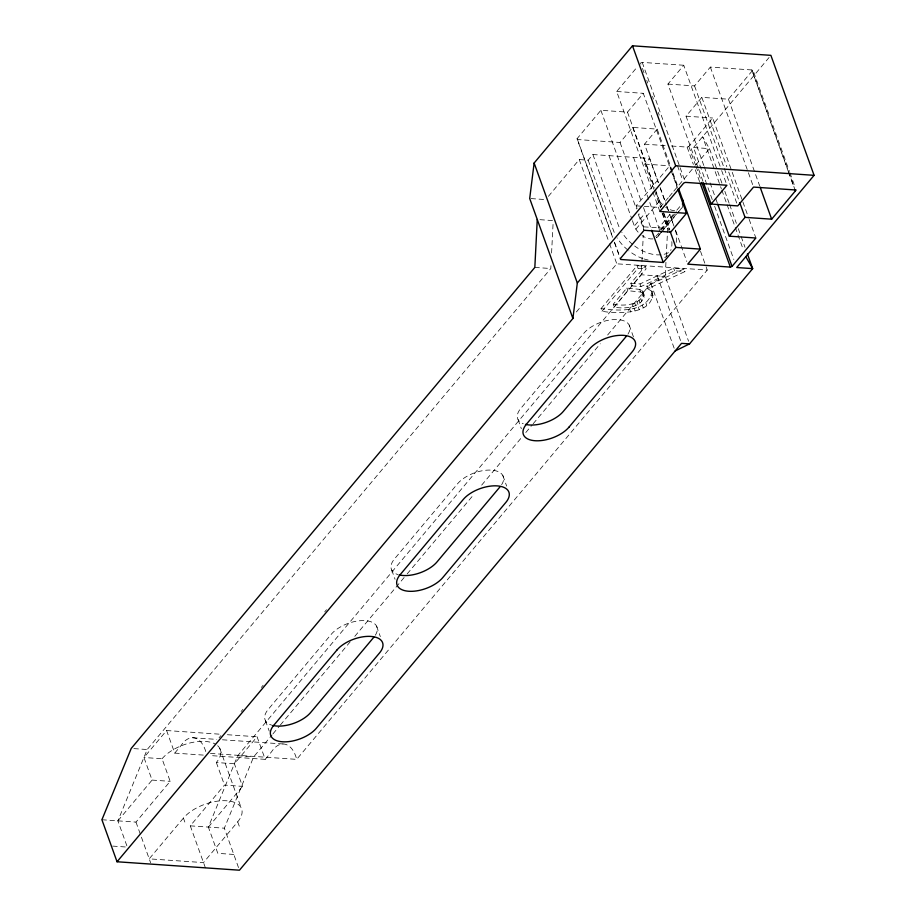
<?xml version="1.0" encoding="UTF-8"?>
<svg xmlns="http://www.w3.org/2000/svg" width="916" height="916" viewBox="0 0 916 916"><rect width="100%" height="100%" fill="white"/><g stroke="black" fill="none" stroke-linecap="round" stroke-linejoin="round"><path stroke-width="0.69" stroke-dasharray="4.58 3.44" d="M112.702 846.098L127.335 847.105L117.889 820.851L147.19 749.528L550.802 268.525L551.008 264.3M551.581 253.022L553.092 223.424M233.786 854.445L217.825 853.346L208.367 827.091L237.679 755.769L641.28 274.766L643.284 235.298M643.57 229.664L643.719 226.836L638.99 213.714M665.943 262.32L665.234 276.414L688.58 341.256M666.23 256.686L667.375 234.13M667.455 232.721L667.661 228.496L661.043 210.119M613.251 304.261C623.567 306.253 642.792 305.555 643.055 291.517L639.815 289.399L626.842 288.048L613.251 304.261L614.189 306.883C624.357 309.917 648.013 306.711 643.055 291.517M652.089 291.437C655.776 315.07 615.758 313.925 602.007 311.234L601.056 308.6C617.716 310.913 647.44 313.192 652.089 291.437L650.406 288.403L646.81 286.101L684.115 268.903L685.053 271.537L647.761 288.723L646.81 286.101M238.515 867.578L224.34 828.19L253.652 756.868L272.041 734.953M601.056 308.6L637.078 265.663L645.162 266.224L646.101 268.846L631.777 285.918L630.838 283.296L645.162 266.224M602.007 311.234L638.028 268.285L646.101 268.846M614.189 306.883L627.792 290.681L640.765 292.032L643.994 294.139M612.598 237.336L577.046 138.717L600.885 110.298L627.506 112.141L643.295 93.317L670.649 169.311M659.875 211.47L616.674 91.486L637.765 66.353M548.386 196.356L579.255 159.567L588.164 160.186L592.904 154.541L649.604 158.445L658.203 182.341M698.187 168.063L667.947 84.077L683.737 65.254L721.178 169.254M577.046 138.717L577.481 139.541L620.063 142.472L632.693 127.427L657.173 129.11L672.47 171.601M658.409 182.662L644.543 144.167L657.173 129.11M667.947 84.077L694.557 85.909L710.347 67.097L752.929 70.028L789.409 171.361M117.889 820.851L152.09 780.088L143.961 757.509L166.597 730.533L220.321 734.231M653.944 189.314L644.864 164.09L649.604 158.445M703.82 165.51L686.05 116.172L701.839 97.359L728.449 99.191L752.929 70.028M166.597 730.533L174.727 753.112L181.036 745.59A28.522 16.145 -86.1 0 1 206.192 753.124M637.101 208.459L636.151 205.837L669.745 165.807L677.439 187.185M671.52 146.022L687.126 147.098L688.821 146.423L712.659 118.015L742.429 200.673M712.236 199.539L693.515 147.545L769.062 57.513M638.154 232.16A14.885 9.687 40 0 1 635.887 229.172L634.341 226.012L645.391 212.844M101.916 819.751L135.98 822.099L170.181 781.337L162.052 758.757L143.961 757.509M635.887 229.172L659.566 200.947L658.032 197.787M668.337 197.684L660.104 207.485L636.151 205.837M669.253 196.585L672.905 192.234M673.821 191.146L694.855 166.082M695.771 164.983L709.488 148.644L702.606 136.724L721.327 188.719M219.05 737.804L220.893 735.617M241.103 711.526L242.935 709.339M261.312 687.447L263.144 685.26M324.688 611.911L326.52 609.724M576.37 311.967L616.789 263.808L707.267 270.048L705.343 264.701M659.531 230.798L658.833 227.706L669.882 214.527L673.26 223.916M660.447 229.71L673.203 214.516M676.844 210.176L683.222 202.573M655.776 236.568L660.333 231.141M661.237 230.053L676.729 211.607M661.936 231.221L656.474 237.736A14.885 9.687 40 0 0 659.36 233.626M662.852 230.145L678.332 211.688M658.318 235.996L660.138 233.82M661.054 232.733L676.535 214.287M677.451 213.199L681.996 207.772M183.418 818.102L149.216 858.853L203.501 862.597L237.702 821.847A32.999 16.706 -19.8 0 0 226.664 800.779A32.999 16.706 -19.8 0 0 183.418 818.102L185.307 823.347M217.665 745.704A32.999 16.706 -19.8 0 1 216.348 762.501L234.404 763.795L257.075 736.773L265.205 759.353L210.073 755.551M205.402 867.853L190.276 825.843L224.477 785.081L242.534 786.375L234.404 763.795M272.957 733.853L279.391 726.182M280.307 725.083L350.187 641.807M354.79 636.334L406.28 574.962M407.196 573.874L473.4 494.972M481.679 485.114L522.131 436.898M525.807 432.512L532.242 424.841M533.169 423.742L600.289 343.752M607.64 334.993L650.852 283.491L665.234 276.414L641.28 274.766M208.367 827.091L242.534 786.375M265.205 759.353L271.525 751.83A28.522 16.145 -86.1 0 1 296.681 759.364L707.267 270.048M630.838 283.296L640.055 283.926L673.626 268.182L684.115 268.903M631.777 285.918L640.994 286.559L674.577 270.815L685.053 271.537M683.737 65.254L642.219 62.391L640.513 63.078L641.956 67.074M616.674 91.486L643.295 93.317M686.05 116.172L712.659 118.015M644.543 144.167L665.84 145.633M693.515 147.545L709.488 148.644L721.968 183.303M644.864 164.09L669.745 165.807M531.028 198.589L545.673 199.596M539.925 219.68L553.23 220.607M643.719 226.836L667.661 228.496M534.83 267.426L550.802 268.525M227.386 734.724L257.075 736.773M192.749 737.735L216.783 739.395M222.439 739.785L283.227 743.975M210.44 753.421L296.681 759.364M133.885 748.612L147.19 749.528M237.679 755.769L253.652 756.868M174.727 753.112L204.417 755.162M152.09 780.088L170.181 781.337M190.276 825.843L224.34 828.19M647.761 288.723L651.356 291.025L653.039 294.059M789.89 172.689L795.168 187.356M728.449 99.191L759.662 185.856M710.347 67.097L753.067 185.753M742.91 202.001L748.67 218.008M749.151 219.336L755.872 238M701.839 97.359L726.8 166.689M728.724 172.025L739.292 201.348M694.557 85.909L723.835 167.239M724.316 168.567L736.796 203.238M721.648 170.582L726.938 185.25M724.842 191.307L729.159 203.306M729.64 204.634L736.361 223.298M738.285 228.634L740.689 235.298M741.17 236.637L745.006 247.297M721.797 190.047L726.606 203.386M727.086 204.715L734.758 226.046M735.239 227.374L742.922 248.705M704.29 166.838L709.579 181.505M710.06 182.834L715.339 197.501M715.82 198.841L717.251 202.837M714.64 206.203L733.842 259.537M698.668 169.403L702.984 181.402M688.821 146.423L695.542 165.086M696.023 166.414L701.301 181.082M687.126 147.098L693.366 164.433M695.29 169.769L699.606 181.757M642.219 62.391L679.649 166.38M680.13 167.72L685.42 182.387M642.437 68.402L644.36 73.738M646.753 80.402L647.715 83.07M652.524 96.409L653.474 99.065M658.283 112.405L659.234 115.073M677.474 165.727L682.763 180.395M672.951 172.929L677.737 186.2M700.534 251.339L704.862 263.361M671.13 170.651L677.371 187.975M660.322 187.975L665.096 201.257M667.008 206.569L668.451 210.543M675.676 230.626L686.782 261.472M660.115 187.654L666.333 204.909M666.802 206.237L669.195 212.878M669.676 214.207L674.451 227.489M627.506 112.141L654.86 188.135M655.341 189.463L661.581 206.798M663.986 213.462L669.745 229.458M632.693 127.427L654.207 187.173M656.119 192.475L661.409 207.176M663.344 212.546L669.619 229.973M654.425 190.643L660.642 207.909M662.554 213.21L668.76 230.477M673.626 268.182L674.577 270.815M633.494 157.334L658.833 227.706M620.063 142.472L641.566 202.218M643.479 207.531L651.196 228.931M600.885 110.298L636.414 208.963M638.326 214.298L644.085 230.294M657.253 275.865L681.55 343.351M609.014 155.651L631.948 219.371M632.429 220.699L634.341 226.012M650.852 283.491L674.199 348.32M652.158 293.223L653.108 295.845M651.642 295.17L652.581 297.803M637.078 265.663L638.028 268.285M643.456 292.948L644.406 295.57M640.055 283.926L640.994 286.559M592.904 154.541L618.243 224.901A34.465 22.431 40 0 0 619.8 228.576M641.83 290.246L642.78 292.868M643.215 294.574L644.166 297.208M645.78 302.646L646.73 305.268M639.815 289.399L640.765 292.032M640.765 298.559L641.715 301.181M642.253 305.097L643.192 307.719M639.047 300.311L639.998 302.933M588.164 160.186L613.502 230.546A34.465 22.431 40 0 0 615.06 234.221M637.032 301.822L637.983 304.455M638.326 307.02L639.276 309.642M577.481 139.541L612.552 236.82M614.476 242.156L619.285 255.484M614.522 242.66L620.292 258.656M634.731 303.07L635.681 305.692M626.842 288.048L627.792 290.681M634.09 308.474L635.04 311.096M632.143 304.009L633.082 306.631M579.255 159.567L609.083 242.419M609.564 243.759L616.789 263.808M629.807 309.448L630.758 312.07M629.178 325.054L633.906 338.187M518.044 419.528L521.353 428.722M502.861 475.587L506.651 486.087M391.739 570.061L395.048 579.255M376.556 626.12L380.335 636.62M265.434 720.594L269.212 731.094M219.783 748.383L241.148 807.717M216.348 762.501L224.477 785.081M237.702 821.847L239.603 827.091M135.98 822.099L150.636 862.792M795.374 190.768L751.864 69.96L788.241 171.269M788.722 172.609L793.977 187.276M501.636 484.679A25.888 13.099 -19.8 0 0 490.094 470.08A25.888 13.099 -19.8 0 0 457.588 483.728L394.43 558.989A25.888 13.099 -19.8 0 0 398.013 574.618M375.331 635.212A25.888 13.099 -19.8 0 0 363.778 620.601A25.888 13.099 -19.8 0 0 331.283 634.25L268.125 709.522A25.888 13.099 -19.8 0 0 271.709 725.151M162.052 758.757A32.999 16.706 -19.8 0 1 215.649 744.25M674.623 210.714A14.885 9.687 40 0 1 665.726 207.337M661.844 203.947A14.885 9.687 40 0 1 659.566 200.947M683.05 205.402A14.885 9.687 40 0 1 680.153 209.512M652.993 238.893A14.885 9.687 40 0 1 642.047 235.561M627.952 334.157A25.888 13.099 -19.8 0 0 616.399 319.547A25.888 13.099 -19.8 0 0 583.904 333.195L520.746 408.456A25.888 13.099 -19.8 0 0 523.231 423.707M667.512 255.461A34.465 22.431 40 0 1 664.741 257.705M648.127 259.972A34.465 22.431 40 0 1 644.234 259.01M642.94 258.587A34.465 22.431 40 0 1 628.926 250.892M627.929 250.102A34.465 22.431 40 0 1 617.075 237.851M671.84 241.629A34.465 22.431 40 0 1 670.707 250.515M668.428 252.656A34.465 22.431 40 0 1 663.653 254.373M660.974 254.785A34.465 22.431 40 0 1 634.673 246.026M632.658 244.458A34.465 22.431 40 0 1 621.815 232.206M675.344 230.019A34.465 22.431 40 0 1 676.168 242.534"/><path stroke-width="1.37" d="M537.268 219.496L534.83 267.426L131.228 748.429L101.916 819.751L117.042 861.761L239.465 870.2L681.55 343.351L689.53 343.901L752.689 268.628L747.41 253.961M745.796 256.709L752.689 268.628L736.716 267.529L814.084 175.334L770.883 55.349L632.498 45.8L534.131 163.025L529.7 198.497L572.901 318.482L117.042 861.761M572.901 318.482L577.32 283.021L534.131 163.025M717.732 204.165L729.262 236.168L745.052 217.355L771.661 219.187L796.13 190.024L753.547 187.082L737.758 205.905L711.137 204.062L703.465 182.731M577.32 283.021L675.687 165.785L814.084 175.334M677.851 189.314L686.496 213.314L670.707 232.126L644.085 230.294L620.292 258.656L620.727 259.48L663.264 262.468L675.893 247.412L700.374 249.106L678.687 188.856M400.109 574.744L463.256 499.472A25.888 13.099 -19.8 0 1 497.182 485.892A25.888 13.099 -19.8 0 1 505.85 502.415L442.691 577.675A25.888 13.099 -19.8 0 1 408.765 591.267A25.888 13.099 -19.8 0 1 400.109 574.744M711.137 204.062L726.938 185.25L685.42 182.387L683.714 183.063L659.875 211.47L686.496 213.314M373.865 637.192L310.707 712.453A25.888 13.099 -19.8 0 1 272.865 725.461M500.17 486.659L437.012 561.92A25.888 13.099 -19.8 0 1 399.181 574.927M626.475 336.126L563.329 411.399A25.888 13.099 -19.8 0 1 525.486 424.406M700.374 249.106L687.744 264.151L730.338 267.083L732.033 266.407L755.872 238L729.262 236.168M568.996 427.154L632.154 351.881A25.888 13.099 -19.8 0 0 623.487 335.359A25.888 13.099 -19.8 0 0 589.572 348.95L526.414 424.211A25.888 13.099 -19.8 0 0 535.07 440.733A25.888 13.099 -19.8 0 0 568.996 427.142M675.149 350.965L689.53 343.901M794.939 189.933L795.374 190.768M760.143 187.185L771.661 219.187M739.762 202.688L745.052 217.355M701.782 182.421L732.033 266.407M700.087 183.097L730.338 267.083M632.498 45.8L675.687 165.785M670.1 231.324L675.893 247.412M651.677 230.282L663.264 262.468M682.512 199.482L683.222 202.573A14.885 9.687 40 0 1 683.05 205.402M336.951 650.005L273.792 725.277A25.888 13.099 -19.8 0 0 282.46 741.788A25.888 13.099 -19.8 0 0 316.375 728.209L379.533 652.948A25.888 13.099 -19.8 0 0 370.877 636.425A25.888 13.099 -19.8 0 0 336.951 650.005"/></g></svg>
